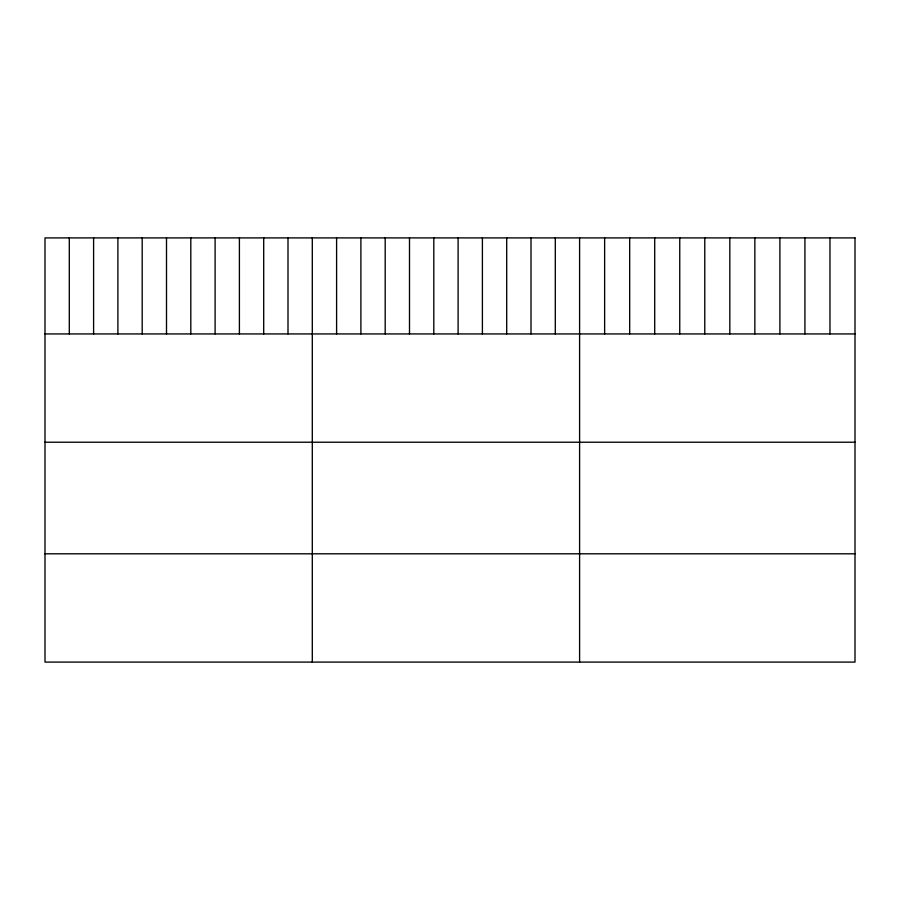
<?xml version="1.0" encoding="UTF-8"?>
<svg xmlns="http://www.w3.org/2000/svg" width="900" height="900" viewBox="0 0 900 900"><rect width="100%" height="100%" fill="white"/><g stroke="black" fill="none" stroke-linecap="round" stroke-linejoin="round"><path stroke-width="1.35" d="M45 333.934L855 333.934M45 442.226L855 442.226M45 553.804L855 553.804M829.969 237.904L829.969 333.934M804.926 237.904L804.926 333.934M779.895 237.904L779.895 333.934M754.852 237.904L754.852 333.934M729.821 237.904L729.821 333.934M704.779 237.904L704.779 333.934M679.748 237.904L679.748 333.934M654.705 237.904L654.705 333.934M629.674 237.904L629.674 333.934M604.631 237.904L604.631 333.934M579.6 237.904L579.6 662.096M555.3 237.904L555.3 333.934M531 237.904L531 333.934M506.7 237.904L506.7 333.934M482.4 237.904L482.4 333.934M458.1 237.904L458.1 333.934M433.8 237.904L433.8 333.934M409.5 237.904L409.5 333.934M385.2 237.904L385.2 333.934M360.9 237.904L360.9 333.934M336.6 237.904L336.6 333.934M312.3 237.904L312.3 662.096M288 237.904L288 333.934M263.7 237.904L263.7 333.934M239.4 237.904L239.4 333.934M215.1 237.904L215.1 333.934M190.8 237.904L190.8 333.934M166.5 237.904L166.5 333.934M142.2 237.904L142.2 333.934M117.9 237.904L117.9 333.934M93.6 237.904L93.6 333.934M69.3 237.904L69.3 333.934M855 237.904L45 237.904L45 662.096L855 662.096L855 237.904"/></g></svg>
